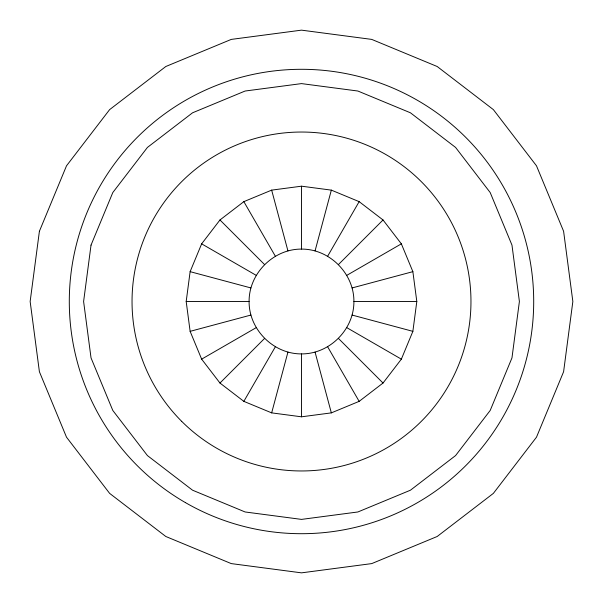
<?xml version="1.0" encoding="UTF-8"?>
<svg xmlns="http://www.w3.org/2000/svg" width="603" height="603" viewBox="0 0 603 603"><rect width="100%" height="100%" fill="white"/><g stroke="black" fill="none" stroke-linecap="round" stroke-linejoin="round"><path stroke-width="0.9" d="M186.191 301.5L190.126 271.659L201.643 243.846L219.967 219.967L243.846 201.643L271.659 190.126L301.5 186.191L331.341 190.126L359.154 201.643L383.033 219.967L401.357 243.846L412.874 271.659L416.809 301.5L412.874 331.341L401.357 359.154L383.033 383.033L359.154 401.357L331.341 412.874L301.5 416.809L271.659 412.874L243.846 401.357L219.967 383.033L201.643 359.154L190.126 331.341L186.191 301.5L249.092 301.5C248.911 329.547 273.453 354.089 301.5 353.908C329.547 354.089 354.089 329.547 353.908 301.5C354.089 273.453 329.547 248.911 301.5 249.092C273.453 248.911 248.911 273.453 249.092 301.5M271.659 412.874L287.933 352.122M315.067 250.878L331.341 190.126M243.846 401.357L275.292 346.891M327.708 256.109L359.154 201.643M219.967 383.033L264.438 338.562M338.562 264.438L383.033 219.967M201.643 359.154L256.109 327.708M346.891 275.292L401.357 243.846M190.126 331.341L250.878 315.067M352.122 287.933L412.874 271.659M353.908 301.5L416.809 301.5M190.126 271.659L250.878 287.933M352.122 315.067L412.874 331.341M201.643 243.846L256.109 275.292M346.891 327.708L401.357 359.154M219.967 219.967L264.438 264.438M338.562 338.562L383.033 383.033M243.846 201.643L275.292 256.109M327.708 346.891L359.154 401.357M271.659 190.126L287.933 250.878M315.067 352.122L331.341 412.874M301.5 186.191L301.5 249.092M301.5 353.908L301.5 416.809M39.399 231.273L30.15 301.5L39.399 371.727L66.503 437.175L109.625 493.375L165.825 536.497L231.273 563.601L301.5 572.85L371.727 563.601L437.175 536.497L493.375 493.375L536.497 437.175L563.601 371.727L572.85 301.5L563.601 231.273L536.497 165.825L493.375 109.625L437.175 66.503L371.727 39.399L301.5 30.15L231.273 39.399L165.825 66.503L109.625 109.625L66.503 165.825L39.399 231.273M91.03 245.104L83.606 301.5L91.03 357.896L112.799 410.447L147.426 455.574L192.553 490.201L245.104 511.97L301.5 519.394L357.896 511.97L410.447 490.201L455.574 455.574L490.201 410.447L511.97 357.896L519.394 301.5L511.97 245.104L490.201 192.553L455.574 147.426L410.447 112.799L357.896 91.03L301.5 83.606L245.104 91.03L192.553 112.799L147.426 147.426L112.799 192.553L91.03 245.104M185.4 502.593A232.2 232.2 0 0 0 533.7 301.5A232.2 232.2 0 0 0 185.4 100.407A232.2 232.2 0 0 0 185.4 502.593M181.669 421.331A169.473 169.473 0 0 0 465.192 345.361A169.473 169.473 0 0 0 257.639 137.808A169.473 169.473 0 0 0 181.669 421.331"/></g></svg>
